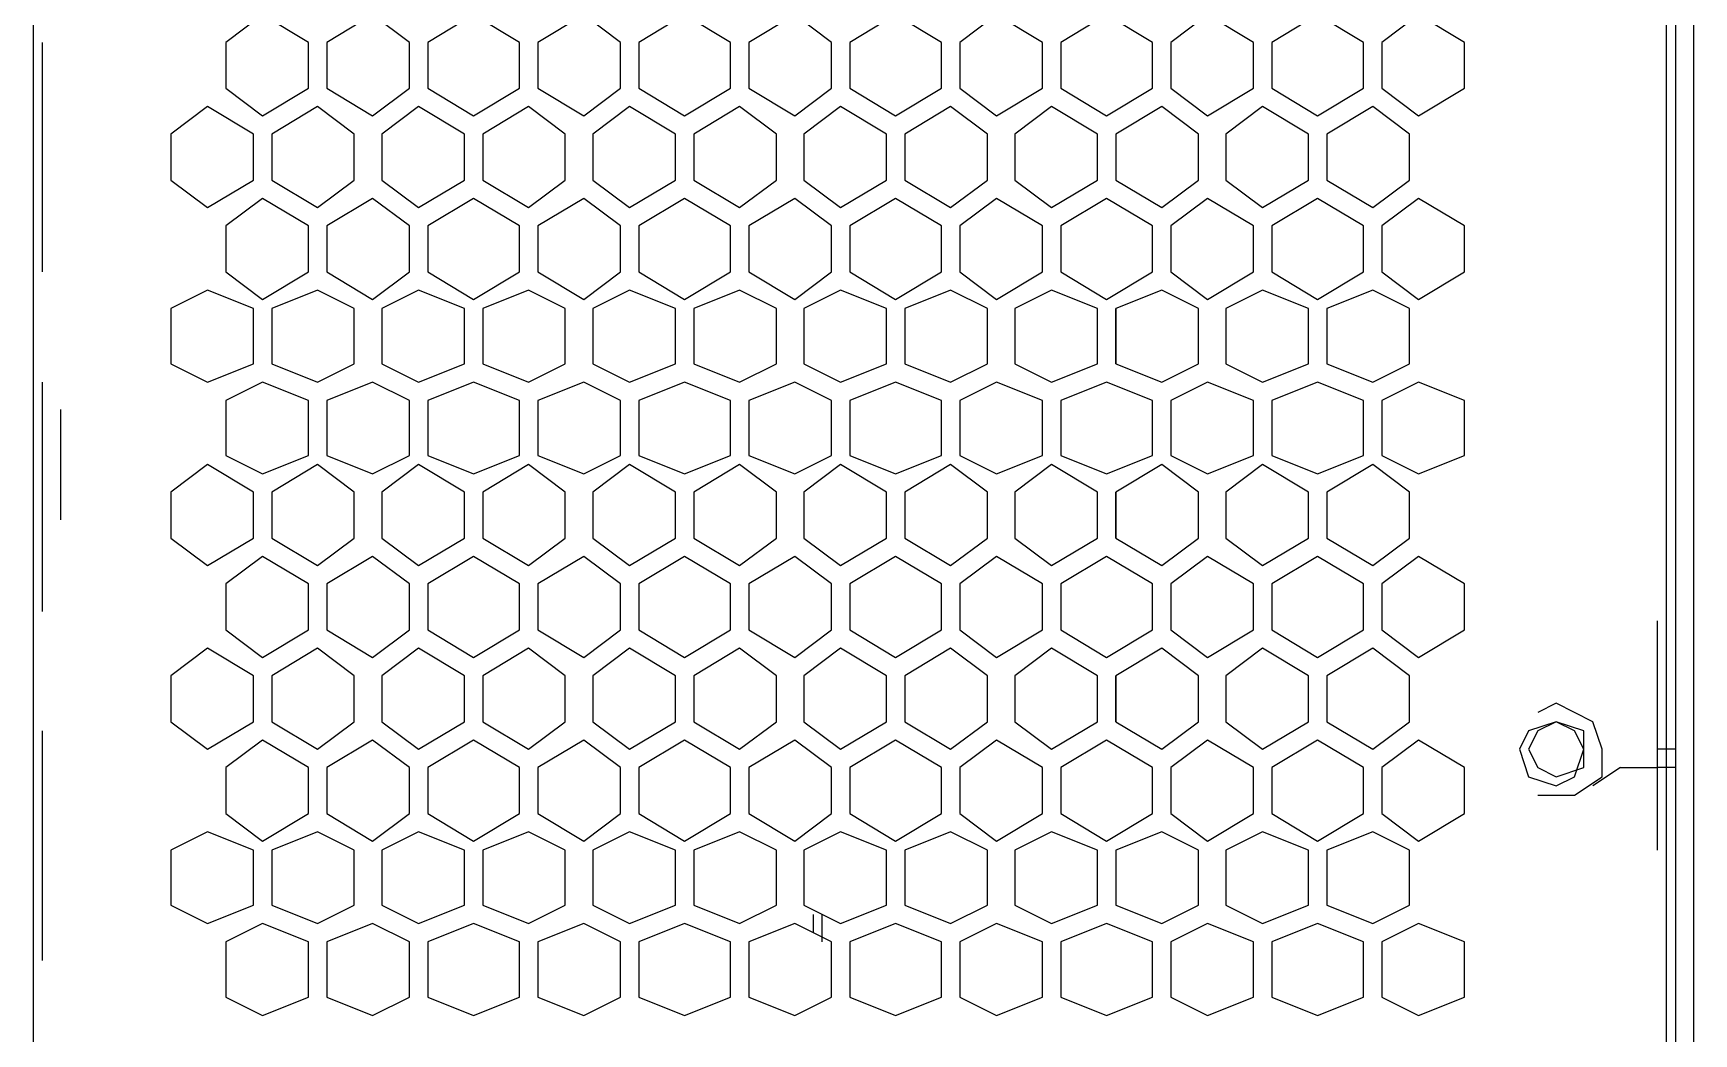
# Model space of a CAD drawing. Header units: millimetres. Extents: x 929 to 1725, y 58 to 532.
# Drawn here: x 1584.04 to 1605.23, y 432.31 to 445.06 of the extents above; entities that cross this region are included whole.
import ezdxf

# ---------------------------------------------------------------- set-up
doc = ezdxf.new("R2010")
doc.units = ezdxf.units.MM
doc.header["$MEASUREMENT"] = 0
doc.layers.add('TT-WIRE-EQPM', color=6, linetype='CONTINUOUS')

msp = doc.modelspace()

# ---------------------------------------------------------------- linework, layer by layer
at = {"layer": 'TT-WIRE-EQPM', "linetype": 'Continuous'}
for points in [[(1584.04056, 487.54926), (1584.04056, 397.89538)], [(1604.87397, 487.31517), (1604.87397, 402.10888)], [(1604.99101, 479.35635), (1604.99101, 431.83745)], [(1605.22509, 400.35326), (1605.22509, 476.4303)], [(1586.9666, 445.29724), (1586.49844, 444.94611)], [(1587.55181, 444.94611), (1586.9666, 445.29724)], [(1588.3711, 445.29724), (1587.78589, 444.94611)], [(1588.83927, 444.94611), (1588.3711, 445.29724)], [(1589.65856, 445.29724), (1589.07335, 444.94611)], [(1590.24377, 444.94611), (1589.65856, 445.29724)], [(1591.06306, 445.29724), (1590.47785, 444.94611)], [(1591.53122, 444.94611), (1591.06306, 445.29724)], [(1592.35052, 445.29724), (1591.76531, 444.94611)], [(1592.93572, 444.94611), (1592.35052, 445.29724)], [(1593.75502, 445.29724), (1593.16981, 444.94611)], [(1594.22318, 444.94611), (1593.75502, 445.29724)], [(1595.04247, 445.29724), (1594.45726, 444.94611)], [(1595.62768, 444.94611), (1595.04247, 445.29724)], [(1596.32993, 445.29724), (1595.86176, 444.94611)], [(1596.91514, 444.94611), (1596.32993, 445.29724)], [(1597.73443, 445.29724), (1597.14922, 444.94611)], [(1598.31964, 444.94611), (1597.73443, 445.29724)], [(1599.02189, 445.29724), (1598.55372, 444.94611)], [(1599.6071, 444.94611), (1599.02189, 445.29724)], [(1600.42639, 445.29724), (1599.84118, 444.94611)], [(1601.0116, 444.94611), (1600.42639, 445.29724)], [(1601.71384, 445.29724), (1601.24568, 444.94611)], [(1602.29905, 444.94611), (1601.71384, 445.29724)], [(1584.1576, 443.54161), (1584.1576, 444.94611)], [(1586.49844, 444.94611), (1586.49844, 444.3609)], [(1587.55181, 444.3609), (1587.55181, 444.94611)], [(1587.78589, 444.94611), (1587.78589, 444.3609)], [(1588.83927, 444.3609), (1588.83927, 444.94611)], [(1589.07335, 444.94611), (1589.07335, 444.3609)], [(1590.24377, 444.3609), (1590.24377, 444.94611)], [(1590.47785, 444.94611), (1590.47785, 444.3609)], [(1591.53122, 444.3609), (1591.53122, 444.94611)], [(1591.76531, 444.94611), (1591.76531, 444.3609)], [(1592.93572, 444.3609), (1592.93572, 444.94611)], [(1593.16981, 444.94611), (1593.16981, 444.3609)], [(1594.22318, 444.3609), (1594.22318, 444.94611)], [(1594.45726, 444.94611), (1594.45726, 444.3609)], [(1595.62768, 444.3609), (1595.62768, 444.94611)], [(1595.86176, 444.94611), (1595.86176, 444.3609)], [(1596.91514, 444.3609), (1596.91514, 444.94611)], [(1597.14922, 444.94611), (1597.14922, 444.3609)], [(1598.31964, 444.3609), (1598.31964, 444.94611)], [(1598.55372, 444.94611), (1598.55372, 444.3609)], [(1599.6071, 444.3609), (1599.6071, 444.94611)], [(1599.84118, 444.94611), (1599.84118, 444.3609)], [(1601.0116, 444.3609), (1601.0116, 444.94611)], [(1601.24568, 444.94611), (1601.24568, 444.3609)], [(1602.29905, 444.3609), (1602.29905, 444.94611)], [(1586.49844, 444.3609), (1586.9666, 444.00978)], [(1586.9666, 444.00978), (1587.55181, 444.3609)], [(1587.78589, 444.3609), (1588.3711, 444.00978)], [(1588.3711, 444.00978), (1588.83927, 444.3609)], [(1589.07335, 444.3609), (1589.65856, 444.00978)], [(1589.65856, 444.00978), (1590.24377, 444.3609)], [(1590.47785, 444.3609), (1591.06306, 444.00978)], [(1591.06306, 444.00978), (1591.53122, 444.3609)], [(1591.76531, 444.3609), (1592.35052, 444.00978)], [(1592.35052, 444.00978), (1592.93572, 444.3609)], [(1593.16981, 444.3609), (1593.75502, 444.00978)], [(1593.75502, 444.00978), (1594.22318, 444.3609)], [(1594.45726, 444.3609), (1595.04247, 444.00978)], [(1595.04247, 444.00978), (1595.62768, 444.3609)], [(1595.86176, 444.3609), (1596.32993, 444.00978)], [(1596.32993, 444.00978), (1596.91514, 444.3609)], [(1597.14922, 444.3609), (1597.73443, 444.00978)], [(1597.73443, 444.00978), (1598.31964, 444.3609)], [(1598.55372, 444.3609), (1599.02189, 444.00978)], [(1599.02189, 444.00978), (1599.6071, 444.3609)], [(1599.84118, 444.3609), (1600.42639, 444.00978)], [(1600.42639, 444.00978), (1601.0116, 444.3609)], [(1601.24568, 444.3609), (1601.71384, 444.00978)], [(1601.71384, 444.00978), (1602.29905, 444.3609)], [(1586.26435, 444.12682), (1585.79619, 443.7757)], [(1586.84956, 443.7757), (1586.26435, 444.12682)], [(1587.66885, 444.12682), (1587.08364, 443.7757)], [(1588.13702, 443.7757), (1587.66885, 444.12682)], [(1588.95631, 444.12682), (1588.48814, 443.7757)], [(1589.54152, 443.7757), (1588.95631, 444.12682)], [(1590.36081, 444.12682), (1589.7756, 443.7757)], [(1590.82897, 443.7757), (1590.36081, 444.12682)], [(1591.64827, 444.12682), (1591.1801, 443.7757)], [(1592.23347, 443.7757), (1591.64827, 444.12682)], [(1593.05277, 444.12682), (1592.46756, 443.7757)], [(1593.52093, 443.7757), (1593.05277, 444.12682)], [(1594.34022, 444.12682), (1593.87206, 443.7757)], [(1594.92543, 443.7757), (1594.34022, 444.12682)], [(1595.74472, 444.12682), (1595.15951, 443.7757)], [(1596.21289, 443.7757), (1595.74472, 444.12682)], [(1597.03218, 444.12682), (1596.56401, 443.7757)], [(1597.61739, 443.7757), (1597.03218, 444.12682)], [(1598.43668, 444.12682), (1597.85147, 443.7757)], [(1598.90485, 443.7757), (1598.43668, 444.12682)], [(1599.72414, 444.12682), (1599.25597, 443.7757)], [(1600.30935, 443.7757), (1599.72414, 444.12682)], [(1601.12864, 444.12682), (1600.54343, 443.7757)], [(1601.5968, 443.7757), (1601.12864, 444.12682)], [(1585.79619, 443.7757), (1585.79619, 443.19049)], [(1586.84956, 443.19049), (1586.84956, 443.7757)], [(1587.08364, 443.7757), (1587.08364, 443.19049)], [(1588.13702, 443.19049), (1588.13702, 443.7757)], [(1588.48814, 443.7757), (1588.48814, 443.19049)], [(1589.54152, 443.19049), (1589.54152, 443.7757)], [(1589.7756, 443.7757), (1589.7756, 443.19049)], [(1590.82897, 443.19049), (1590.82897, 443.7757)], [(1591.1801, 443.7757), (1591.1801, 443.19049)], [(1592.23347, 443.19049), (1592.23347, 443.7757)], [(1592.46756, 443.7757), (1592.46756, 443.19049)], [(1593.52093, 443.19049), (1593.52093, 443.7757)], [(1593.87206, 443.7757), (1593.87206, 443.19049)], [(1594.92543, 443.19049), (1594.92543, 443.7757)], [(1595.15951, 443.7757), (1595.15951, 443.19049)], [(1596.21289, 443.19049), (1596.21289, 443.7757)], [(1596.56401, 443.7757), (1596.56401, 443.19049)], [(1597.61739, 443.19049), (1597.61739, 443.7757)], [(1597.85147, 443.7757), (1597.85147, 443.19049)], [(1598.90485, 443.19049), (1598.90485, 443.7757)], [(1599.25597, 443.7757), (1599.25597, 443.19049)], [(1600.30935, 443.19049), (1600.30935, 443.7757)], [(1600.54343, 443.7757), (1600.54343, 443.19049)], [(1601.5968, 443.19049), (1601.5968, 443.7757)], [(1584.1576, 442.02007), (1584.1576, 443.54161)], [(1585.79619, 443.19049), (1586.26435, 442.83936)], [(1586.26435, 442.83936), (1586.84956, 443.19049)], [(1587.08364, 443.19049), (1587.66885, 442.83936)], [(1587.66885, 442.83936), (1588.13702, 443.19049)], [(1588.48814, 443.19049), (1588.95631, 442.83936)], [(1588.95631, 442.83936), (1589.54152, 443.19049)], [(1589.7756, 443.19049), (1590.36081, 442.83936)], [(1590.36081, 442.83936), (1590.82897, 443.19049)], [(1591.1801, 443.19049), (1591.64827, 442.83936)], [(1591.64827, 442.83936), (1592.23347, 443.19049)], [(1592.46756, 443.19049), (1593.05277, 442.83936)], [(1593.05277, 442.83936), (1593.52093, 443.19049)], [(1593.87206, 443.19049), (1594.34022, 442.83936)], [(1594.34022, 442.83936), (1594.92543, 443.19049)], [(1595.15951, 443.19049), (1595.74472, 442.83936)], [(1595.74472, 442.83936), (1596.21289, 443.19049)], [(1596.56401, 443.19049), (1597.03218, 442.83936)], [(1597.03218, 442.83936), (1597.61739, 443.19049)], [(1597.85147, 443.19049), (1598.43668, 442.83936)], [(1598.43668, 442.83936), (1598.90485, 443.19049)], [(1599.25597, 443.19049), (1599.72414, 442.83936)], [(1599.72414, 442.83936), (1600.30935, 443.19049)], [(1600.54343, 443.19049), (1601.12864, 442.83936)], [(1601.12864, 442.83936), (1601.5968, 443.19049)], [(1586.9666, 442.9564), (1586.49844, 442.60528)], [(1587.55181, 442.60528), (1586.9666, 442.9564)], [(1588.3711, 442.9564), (1587.78589, 442.60528)], [(1588.83927, 442.60528), (1588.3711, 442.9564)], [(1589.65856, 442.9564), (1589.07335, 442.60528)], [(1590.24377, 442.60528), (1589.65856, 442.9564)], [(1591.06306, 442.9564), (1590.47785, 442.60528)], [(1591.53122, 442.60528), (1591.06306, 442.9564)], [(1592.35052, 442.9564), (1591.76531, 442.60528)], [(1592.93572, 442.60528), (1592.35052, 442.9564)], [(1593.75502, 442.9564), (1593.16981, 442.60528)], [(1594.22318, 442.60528), (1593.75502, 442.9564)], [(1595.04247, 442.9564), (1594.45726, 442.60528)], [(1595.62768, 442.60528), (1595.04247, 442.9564)], [(1596.32993, 442.9564), (1595.86176, 442.60528)], [(1596.91514, 442.60528), (1596.32993, 442.9564)], [(1597.73443, 442.9564), (1597.14922, 442.60528)], [(1598.31964, 442.60528), (1597.73443, 442.9564)], [(1599.02189, 442.9564), (1598.55372, 442.60528)], [(1599.6071, 442.60528), (1599.02189, 442.9564)], [(1600.42639, 442.9564), (1599.84118, 442.60528)], [(1601.0116, 442.60528), (1600.42639, 442.9564)], [(1601.71384, 442.9564), (1601.24568, 442.60528)], [(1602.29905, 442.60528), (1601.71384, 442.9564)], [(1586.49844, 442.60528), (1586.49844, 442.02007)], [(1587.55181, 442.02007), (1587.55181, 442.60528)], [(1587.78589, 442.60528), (1587.78589, 442.02007)], [(1588.83927, 442.02007), (1588.83927, 442.60528)], [(1589.07335, 442.60528), (1589.07335, 442.02007)], [(1590.24377, 442.02007), (1590.24377, 442.60528)], [(1590.47785, 442.60528), (1590.47785, 442.02007)], [(1591.53122, 442.02007), (1591.53122, 442.60528)], [(1591.76531, 442.60528), (1591.76531, 442.02007)], [(1592.93572, 442.02007), (1592.93572, 442.60528)], [(1593.16981, 442.60528), (1593.16981, 442.02007)], [(1594.22318, 442.02007), (1594.22318, 442.60528)], [(1594.45726, 442.60528), (1594.45726, 442.02007)], [(1595.62768, 442.02007), (1595.62768, 442.60528)], [(1595.86176, 442.60528), (1595.86176, 442.02007)], [(1596.91514, 442.02007), (1596.91514, 442.60528)], [(1597.14922, 442.60528), (1597.14922, 442.02007)], [(1598.31964, 442.02007), (1598.31964, 442.60528)], [(1598.55372, 442.60528), (1598.55372, 442.02007)], [(1599.6071, 442.02007), (1599.6071, 442.60528)], [(1599.84118, 442.60528), (1599.84118, 442.02007)], [(1601.0116, 442.02007), (1601.0116, 442.60528)], [(1601.24568, 442.60528), (1601.24568, 442.02007)], [(1602.29905, 442.02007), (1602.29905, 442.60528)], [(1586.49844, 442.02007), (1586.9666, 441.66895)], [(1586.9666, 441.66895), (1587.55181, 442.02007)], [(1587.78589, 442.02007), (1588.3711, 441.66895)], [(1588.3711, 441.66895), (1588.83927, 442.02007)], [(1589.07335, 442.02007), (1589.65856, 441.66895)], [(1589.65856, 441.66895), (1590.24377, 442.02007)], [(1590.47785, 442.02007), (1591.06306, 441.66895)], [(1591.06306, 441.66895), (1591.53122, 442.02007)], [(1591.76531, 442.02007), (1592.35052, 441.66895)], [(1592.35052, 441.66895), (1592.93572, 442.02007)], [(1593.16981, 442.02007), (1593.75502, 441.66895)], [(1593.75502, 441.66895), (1594.22318, 442.02007)], [(1594.45726, 442.02007), (1595.04247, 441.66895)], [(1595.04247, 441.66895), (1595.62768, 442.02007)], [(1595.86176, 442.02007), (1596.32993, 441.66895)], [(1596.32993, 441.66895), (1596.91514, 442.02007)], [(1597.14922, 442.02007), (1597.73443, 441.66895)], [(1597.73443, 441.66895), (1598.31964, 442.02007)], [(1598.55372, 442.02007), (1599.02189, 441.66895)], [(1599.02189, 441.66895), (1599.6071, 442.02007)], [(1599.84118, 442.02007), (1600.42639, 441.66895)], [(1600.42639, 441.66895), (1601.0116, 442.02007)], [(1601.24568, 442.02007), (1601.71384, 441.66895)], [(1601.71384, 441.66895), (1602.29905, 442.02007)], [(1586.26435, 441.78599), (1585.79619, 441.5519)], [(1586.84956, 441.5519), (1586.26435, 441.78599)], [(1587.66885, 441.78599), (1587.08364, 441.5519)], [(1588.13702, 441.5519), (1587.66885, 441.78599)], [(1588.95631, 441.78599), (1588.48814, 441.5519)], [(1589.54152, 441.5519), (1588.95631, 441.78599)], [(1590.36081, 441.78599), (1589.7756, 441.5519)], [(1590.82897, 441.5519), (1590.36081, 441.78599)], [(1591.64827, 441.78599), (1591.1801, 441.5519)], [(1592.23347, 441.5519), (1591.64827, 441.78599)], [(1593.05277, 441.78599), (1592.46756, 441.5519)], [(1593.52093, 441.5519), (1593.05277, 441.78599)], [(1594.34022, 441.78599), (1593.87206, 441.5519)], [(1594.92543, 441.5519), (1594.34022, 441.78599)], [(1595.74472, 441.78599), (1595.15951, 441.5519)], [(1596.21289, 441.5519), (1595.74472, 441.78599)], [(1597.03218, 441.78599), (1596.56401, 441.5519)], [(1597.61739, 441.5519), (1597.03218, 441.78599)], [(1598.43668, 441.78599), (1597.85147, 441.5519)], [(1598.90485, 441.5519), (1598.43668, 441.78599)], [(1599.72414, 441.78599), (1599.25597, 441.5519)], [(1600.30935, 441.5519), (1599.72414, 441.78599)], [(1601.12864, 441.78599), (1600.54343, 441.5519)], [(1601.5968, 441.5519), (1601.12864, 441.78599)], [(1585.79619, 441.5519), (1585.79619, 440.84966)], [(1586.84956, 440.84966), (1586.84956, 441.5519)], [(1587.08364, 441.5519), (1587.08364, 440.84966)], [(1588.13702, 440.84966), (1588.13702, 441.5519)], [(1588.48814, 441.5519), (1588.48814, 440.84966)], [(1589.54152, 440.84966), (1589.54152, 441.5519)], [(1589.7756, 441.5519), (1589.7756, 440.84966)], [(1590.82897, 440.84966), (1590.82897, 441.5519)], [(1591.1801, 441.5519), (1591.1801, 440.84966)], [(1592.23347, 440.84966), (1592.23347, 441.5519)], [(1592.46756, 441.5519), (1592.46756, 440.84966)], [(1593.52093, 440.84966), (1593.52093, 441.5519)], [(1593.87206, 441.5519), (1593.87206, 440.84966)], [(1594.92543, 440.84966), (1594.92543, 441.5519)], [(1595.15951, 441.5519), (1595.15951, 440.84966)], [(1596.21289, 440.84966), (1596.21289, 441.5519)], [(1596.56401, 441.5519), (1596.56401, 440.84966)], [(1597.61739, 440.84966), (1597.61739, 441.5519)], [(1597.85147, 440.84966), (1597.85147, 441.5519)], [(1597.85147, 441.5519), (1597.85147, 440.84966)], [(1598.90485, 440.84966), (1598.90485, 441.5519)], [(1599.25597, 441.5519), (1599.25597, 440.84966)], [(1600.30935, 440.84966), (1600.30935, 441.5519)], [(1600.54343, 441.5519), (1600.54343, 440.84966)], [(1601.5968, 440.84966), (1601.5968, 441.5519)], [(1585.79619, 440.84966), (1586.26435, 440.61557)], [(1586.26435, 440.61557), (1586.84956, 440.84966)], [(1587.08364, 440.84966), (1587.66885, 440.61557)], [(1587.66885, 440.61557), (1588.13702, 440.84966)], [(1588.48814, 440.84966), (1588.95631, 440.61557)], [(1588.95631, 440.61557), (1589.54152, 440.84966)], [(1589.7756, 440.84966), (1590.36081, 440.61557)], [(1590.36081, 440.61557), (1590.82897, 440.84966)], [(1591.1801, 440.84966), (1591.64827, 440.61557)], [(1591.64827, 440.61557), (1592.23347, 440.84966)], [(1592.46756, 440.84966), (1593.05277, 440.61557)], [(1593.05277, 440.61557), (1593.52093, 440.84966)], [(1593.87206, 440.84966), (1594.34022, 440.61557)], [(1594.34022, 440.61557), (1594.92543, 440.84966)], [(1595.15951, 440.84966), (1595.74472, 440.61557)], [(1595.74472, 440.61557), (1596.21289, 440.84966)], [(1596.56401, 440.84966), (1597.03218, 440.61557)], [(1597.03218, 440.61557), (1597.61739, 440.84966)], [(1597.85147, 440.84966), (1598.43668, 440.61557)], [(1598.43668, 440.61557), (1598.90485, 440.84966)], [(1599.25597, 440.84966), (1599.72414, 440.61557)], [(1599.72414, 440.61557), (1600.30935, 440.84966)], [(1600.54343, 440.84966), (1601.12864, 440.61557)], [(1601.12864, 440.61557), (1601.5968, 440.84966)], [(1584.1576, 439.09403), (1584.1576, 440.61557)], [(1586.9666, 440.61557), (1586.49844, 440.38149)], [(1587.55181, 440.38149), (1586.9666, 440.61557)], [(1588.3711, 440.61557), (1587.78589, 440.38149)], [(1588.83927, 440.38149), (1588.3711, 440.61557)], [(1589.65856, 440.61557), (1589.07335, 440.38149)], [(1590.24377, 440.38149), (1589.65856, 440.61557)], [(1591.06306, 440.61557), (1590.47785, 440.38149)], [(1591.53122, 440.38149), (1591.06306, 440.61557)], [(1592.35052, 440.61557), (1591.76531, 440.38149)], [(1592.93572, 440.38149), (1592.35052, 440.61557)], [(1593.75502, 440.61557), (1593.16981, 440.38149)], [(1594.22318, 440.38149), (1593.75502, 440.61557)], [(1595.04247, 440.61557), (1594.45726, 440.38149)], [(1595.62768, 440.38149), (1595.04247, 440.61557)], [(1596.32993, 440.61557), (1595.86176, 440.38149)], [(1596.91514, 440.38149), (1596.32993, 440.61557)], [(1597.73443, 440.61557), (1597.14922, 440.38149)], [(1598.31964, 440.38149), (1597.73443, 440.61557)], [(1599.02189, 440.61557), (1598.55372, 440.38149)], [(1599.6071, 440.38149), (1599.02189, 440.61557)], [(1600.42639, 440.61557), (1599.84118, 440.38149)], [(1601.0116, 440.38149), (1600.42639, 440.61557)], [(1601.71384, 440.61557), (1601.24568, 440.38149)], [(1602.29905, 440.38149), (1601.71384, 440.61557)], [(1584.39169, 438.85995), (1584.39169, 440.26445)], [(1586.49844, 440.38149), (1586.49844, 439.67924)], [(1587.55181, 439.67924), (1587.55181, 440.38149)], [(1587.78589, 440.38149), (1587.78589, 439.67924)], [(1588.83927, 439.67924), (1588.83927, 440.38149)], [(1589.07335, 440.38149), (1589.07335, 439.67924)], [(1590.24377, 439.67924), (1590.24377, 440.38149)], [(1590.47785, 440.38149), (1590.47785, 439.67924)], [(1591.53122, 439.67924), (1591.53122, 440.38149)], [(1591.76531, 440.38149), (1591.76531, 439.67924)], [(1592.93572, 439.67924), (1592.93572, 440.38149)], [(1593.16981, 440.38149), (1593.16981, 439.67924)], [(1594.22318, 439.67924), (1594.22318, 440.38149)], [(1594.45726, 440.38149), (1594.45726, 439.67924)], [(1595.62768, 439.67924), (1595.62768, 440.38149)], [(1595.86176, 440.38149), (1595.86176, 439.67924)], [(1596.91514, 439.67924), (1596.91514, 440.38149)], [(1597.14922, 440.38149), (1597.14922, 439.67924)], [(1598.31964, 439.67924), (1598.31964, 440.38149)], [(1598.55372, 440.38149), (1598.55372, 439.67924)], [(1599.6071, 439.67924), (1599.6071, 440.38149)], [(1599.84118, 440.38149), (1599.84118, 439.67924)], [(1601.0116, 439.67924), (1601.0116, 440.38149)], [(1601.24568, 440.38149), (1601.24568, 439.67924)], [(1602.29905, 439.67924), (1602.29905, 440.38149)], [(1586.49844, 439.67924), (1586.9666, 439.44516)], [(1586.9666, 439.44516), (1587.55181, 439.67924)], [(1587.78589, 439.67924), (1588.3711, 439.44516)], [(1588.3711, 439.44516), (1588.83927, 439.67924)], [(1589.07335, 439.67924), (1589.65856, 439.44516)], [(1589.65856, 439.44516), (1590.24377, 439.67924)], [(1590.47785, 439.67924), (1591.06306, 439.44516)], [(1591.06306, 439.44516), (1591.53122, 439.67924)], [(1591.76531, 439.67924), (1592.35052, 439.44516)], [(1592.35052, 439.44516), (1592.93572, 439.67924)], [(1593.16981, 439.67924), (1593.75502, 439.44516)], [(1593.75502, 439.44516), (1594.22318, 439.67924)], [(1594.45726, 439.67924), (1595.04247, 439.44516)], [(1595.04247, 439.44516), (1595.62768, 439.67924)], [(1595.86176, 439.67924), (1596.32993, 439.44516)], [(1596.32993, 439.44516), (1596.91514, 439.67924)], [(1597.14922, 439.67924), (1597.73443, 439.44516)], [(1597.73443, 439.44516), (1598.31964, 439.67924)], [(1598.55372, 439.67924), (1599.02189, 439.44516)], [(1599.02189, 439.44516), (1599.6071, 439.67924)], [(1599.84118, 439.67924), (1600.42639, 439.44516)], [(1600.42639, 439.44516), (1601.0116, 439.67924)], [(1601.24568, 439.67924), (1601.71384, 439.44516)], [(1601.71384, 439.44516), (1602.29905, 439.67924)], [(1586.26435, 439.5622), (1585.79619, 439.21107)], [(1586.84956, 439.21107), (1586.26435, 439.5622)], [(1587.66885, 439.5622), (1587.08364, 439.21107)], [(1588.13702, 439.21107), (1587.66885, 439.5622)], [(1588.95631, 439.5622), (1588.48814, 439.21107)], [(1589.54152, 439.21107), (1588.95631, 439.5622)], [(1590.36081, 439.5622), (1589.7756, 439.21107)], [(1590.82897, 439.21107), (1590.36081, 439.5622)], [(1591.64827, 439.5622), (1591.1801, 439.21107)], [(1592.23347, 439.21107), (1591.64827, 439.5622)], [(1593.05277, 439.5622), (1592.46756, 439.21107)], [(1593.52093, 439.21107), (1593.05277, 439.5622)], [(1594.34022, 439.5622), (1593.87206, 439.21107)], [(1594.92543, 439.21107), (1594.34022, 439.5622)], [(1595.74472, 439.5622), (1595.15951, 439.21107)], [(1596.21289, 439.21107), (1595.74472, 439.5622)], [(1597.03218, 439.5622), (1596.56401, 439.21107)], [(1597.61739, 439.21107), (1597.03218, 439.5622)], [(1598.43668, 439.5622), (1597.85147, 439.21107)], [(1598.90485, 439.21107), (1598.43668, 439.5622)], [(1599.72414, 439.5622), (1599.25597, 439.21107)], [(1600.30935, 439.21107), (1599.72414, 439.5622)], [(1601.12864, 439.5622), (1600.54343, 439.21107)], [(1601.5968, 439.21107), (1601.12864, 439.5622)], [(1585.79619, 439.21107), (1585.79619, 438.62586)], [(1586.84956, 438.62586), (1586.84956, 439.21107)], [(1587.08364, 439.21107), (1587.08364, 438.62586)], [(1588.13702, 438.62586), (1588.13702, 439.21107)], [(1588.48814, 439.21107), (1588.48814, 438.62586)], [(1589.54152, 438.62586), (1589.54152, 439.21107)], [(1589.7756, 439.21107), (1589.7756, 438.62586)], [(1590.82897, 438.62586), (1590.82897, 439.21107)], [(1591.1801, 439.21107), (1591.1801, 438.62586)], [(1592.23347, 438.62586), (1592.23347, 439.21107)], [(1592.46756, 439.21107), (1592.46756, 438.62586)], [(1593.52093, 438.62586), (1593.52093, 439.21107)], [(1593.87206, 439.21107), (1593.87206, 438.62586)], [(1594.92543, 438.62586), (1594.92543, 439.21107)], [(1595.15951, 439.21107), (1595.15951, 438.62586)], [(1596.21289, 438.62586), (1596.21289, 439.21107)], [(1596.56401, 439.21107), (1596.56401, 438.62586)], [(1597.61739, 438.62586), (1597.61739, 439.21107)], [(1597.85147, 438.62586), (1597.85147, 439.21107)], [(1597.85147, 439.21107), (1597.85147, 438.62586)], [(1598.90485, 438.62586), (1598.90485, 439.21107)], [(1599.25597, 439.21107), (1599.25597, 438.62586)], [(1600.30935, 438.62586), (1600.30935, 439.21107)], [(1600.54343, 439.21107), (1600.54343, 438.62586)], [(1601.5968, 438.62586), (1601.5968, 439.21107)], [(1584.1576, 437.68953), (1584.1576, 439.09403)], [(1585.79619, 438.62586), (1586.26435, 438.27474)], [(1586.26435, 438.27474), (1586.84956, 438.62586)], [(1587.08364, 438.62586), (1587.66885, 438.27474)], [(1587.66885, 438.27474), (1588.13702, 438.62586)], [(1588.48814, 438.62586), (1588.95631, 438.27474)], [(1588.95631, 438.27474), (1589.54152, 438.62586)], [(1589.7756, 438.62586), (1590.36081, 438.27474)], [(1590.36081, 438.27474), (1590.82897, 438.62586)], [(1591.1801, 438.62586), (1591.64827, 438.27474)], [(1591.64827, 438.27474), (1592.23347, 438.62586)], [(1592.46756, 438.62586), (1593.05277, 438.27474)], [(1593.05277, 438.27474), (1593.52093, 438.62586)], [(1593.87206, 438.62586), (1594.34022, 438.27474)], [(1594.34022, 438.27474), (1594.92543, 438.62586)], [(1595.15951, 438.62586), (1595.74472, 438.27474)], [(1595.74472, 438.27474), (1596.21289, 438.62586)], [(1596.56401, 438.62586), (1597.03218, 438.27474)], [(1597.03218, 438.27474), (1597.61739, 438.62586)], [(1597.85147, 438.62586), (1598.43668, 438.27474)], [(1598.43668, 438.27474), (1598.90485, 438.62586)], [(1599.25597, 438.62586), (1599.72414, 438.27474)], [(1599.72414, 438.27474), (1600.30935, 438.62586)], [(1600.54343, 438.62586), (1601.12864, 438.27474)], [(1601.12864, 438.27474), (1601.5968, 438.62586)], [(1586.9666, 438.39178), (1586.49844, 438.04066)], [(1587.55181, 438.04066), (1586.9666, 438.39178)], [(1588.3711, 438.39178), (1587.78589, 438.04066)], [(1588.83927, 438.04066), (1588.3711, 438.39178)], [(1589.65856, 438.39178), (1589.07335, 438.04066)], [(1590.24377, 438.04066), (1589.65856, 438.39178)], [(1591.06306, 438.39178), (1590.47785, 438.04066)], [(1591.53122, 438.04066), (1591.06306, 438.39178)], [(1592.35052, 438.39178), (1591.76531, 438.04066)], [(1592.93572, 438.04066), (1592.35052, 438.39178)], [(1593.75502, 438.39178), (1593.16981, 438.04066)], [(1594.22318, 438.04066), (1593.75502, 438.39178)], [(1595.04247, 438.39178), (1594.45726, 438.04066)], [(1595.62768, 438.04066), (1595.04247, 438.39178)], [(1596.32993, 438.39178), (1595.86176, 438.04066)], [(1596.91514, 438.04066), (1596.32993, 438.39178)], [(1597.73443, 438.39178), (1597.14922, 438.04066)], [(1598.31964, 438.04066), (1597.73443, 438.39178)], [(1599.02189, 438.39178), (1598.55372, 438.04066)], [(1599.6071, 438.04066), (1599.02189, 438.39178)], [(1600.42639, 438.39178), (1599.84118, 438.04066)], [(1601.0116, 438.04066), (1600.42639, 438.39178)], [(1601.71384, 438.39178), (1601.24568, 438.04066)], [(1602.29905, 438.04066), (1601.71384, 438.39178)], [(1586.49844, 438.04066), (1586.49844, 437.45545)], [(1587.55181, 437.45545), (1587.55181, 438.04066)], [(1587.78589, 438.04066), (1587.78589, 437.45545)], [(1588.83927, 437.45545), (1588.83927, 438.04066)], [(1589.07335, 438.04066), (1589.07335, 437.45545)], [(1590.24377, 437.45545), (1590.24377, 438.04066)], [(1590.47785, 438.04066), (1590.47785, 437.45545)], [(1591.53122, 437.45545), (1591.53122, 438.04066)], [(1591.76531, 438.04066), (1591.76531, 437.45545)], [(1592.93572, 437.45545), (1592.93572, 438.04066)], [(1593.16981, 438.04066), (1593.16981, 437.45545)], [(1594.22318, 437.45545), (1594.22318, 438.04066)], [(1594.45726, 438.04066), (1594.45726, 437.45545)], [(1595.62768, 437.45545), (1595.62768, 438.04066)], [(1595.86176, 438.04066), (1595.86176, 437.45545)], [(1596.91514, 437.45545), (1596.91514, 438.04066)], [(1597.14922, 438.04066), (1597.14922, 437.45545)], [(1598.31964, 437.45545), (1598.31964, 438.04066)], [(1598.55372, 438.04066), (1598.55372, 437.45545)], [(1599.6071, 437.45545), (1599.6071, 438.04066)], [(1599.84118, 438.04066), (1599.84118, 437.45545)], [(1601.0116, 437.45545), (1601.0116, 438.04066)], [(1601.24568, 438.04066), (1601.24568, 437.45545)], [(1602.29905, 437.45545), (1602.29905, 438.04066)], [(1604.75693, 437.57249), (1604.75693, 436.16799)], [(1586.49844, 437.45545), (1586.9666, 437.10432)], [(1586.9666, 437.10432), (1587.55181, 437.45545)], [(1587.78589, 437.45545), (1588.3711, 437.10432)], [(1588.3711, 437.10432), (1588.83927, 437.45545)], [(1589.07335, 437.45545), (1589.65856, 437.10432)], [(1589.65856, 437.10432), (1590.24377, 437.45545)], [(1590.47785, 437.45545), (1591.06306, 437.10432)], [(1591.06306, 437.10432), (1591.53122, 437.45545)], [(1591.76531, 437.45545), (1592.35052, 437.10432)], [(1592.35052, 437.10432), (1592.93572, 437.45545)], [(1593.16981, 437.45545), (1593.75502, 437.10432)], [(1593.75502, 437.10432), (1594.22318, 437.45545)], [(1594.45726, 437.45545), (1595.04247, 437.10432)], [(1595.04247, 437.10432), (1595.62768, 437.45545)], [(1595.86176, 437.45545), (1596.32993, 437.10432)], [(1596.32993, 437.10432), (1596.91514, 437.45545)], [(1597.14922, 437.45545), (1597.73443, 437.10432)], [(1597.73443, 437.10432), (1598.31964, 437.45545)], [(1598.55372, 437.45545), (1599.02189, 437.10432)], [(1599.02189, 437.10432), (1599.6071, 437.45545)], [(1599.84118, 437.45545), (1600.42639, 437.10432)], [(1600.42639, 437.10432), (1601.0116, 437.45545)], [(1601.24568, 437.45545), (1601.71384, 437.10432)], [(1601.71384, 437.10432), (1602.29905, 437.45545)], [(1586.26435, 437.22137), (1585.79619, 436.87024)], [(1586.84956, 436.87024), (1586.26435, 437.22137)], [(1587.66885, 437.22137), (1587.08364, 436.87024)], [(1588.13702, 436.87024), (1587.66885, 437.22137)], [(1588.95631, 437.22137), (1588.48814, 436.87024)], [(1589.54152, 436.87024), (1588.95631, 437.22137)], [(1590.36081, 437.22137), (1589.7756, 436.87024)], [(1590.82897, 436.87024), (1590.36081, 437.22137)], [(1591.64827, 437.22137), (1591.1801, 436.87024)], [(1592.23347, 436.87024), (1591.64827, 437.22137)], [(1593.05277, 437.22137), (1592.46756, 436.87024)], [(1593.52093, 436.87024), (1593.05277, 437.22137)], [(1594.34022, 437.22137), (1593.87206, 436.87024)], [(1594.92543, 436.87024), (1594.34022, 437.22137)], [(1595.74472, 437.22137), (1595.15951, 436.87024)], [(1596.21289, 436.87024), (1595.74472, 437.22137)], [(1597.03218, 437.22137), (1596.56401, 436.87024)], [(1597.61739, 436.87024), (1597.03218, 437.22137)], [(1598.43668, 437.22137), (1597.85147, 436.87024)], [(1598.90485, 436.87024), (1598.43668, 437.22137)], [(1599.72414, 437.22137), (1599.25597, 436.87024)], [(1600.30935, 436.87024), (1599.72414, 437.22137)], [(1601.12864, 437.22137), (1600.54343, 436.87024)], [(1601.5968, 436.87024), (1601.12864, 437.22137)], [(1585.79619, 436.87024), (1585.79619, 436.28503)], [(1586.84956, 436.28503), (1586.84956, 436.87024)], [(1587.08364, 436.87024), (1587.08364, 436.28503)], [(1588.13702, 436.28503), (1588.13702, 436.87024)], [(1588.48814, 436.87024), (1588.48814, 436.28503)], [(1589.54152, 436.28503), (1589.54152, 436.87024)], [(1589.7756, 436.87024), (1589.7756, 436.28503)], [(1590.82897, 436.28503), (1590.82897, 436.87024)], [(1591.1801, 436.87024), (1591.1801, 436.28503)], [(1592.23347, 436.28503), (1592.23347, 436.87024)], [(1592.46756, 436.87024), (1592.46756, 436.28503)], [(1593.52093, 436.28503), (1593.52093, 436.87024)], [(1593.87206, 436.87024), (1593.87206, 436.28503)], [(1594.92543, 436.28503), (1594.92543, 436.87024)], [(1595.15951, 436.87024), (1595.15951, 436.28503)], [(1596.21289, 436.28503), (1596.21289, 436.87024)], [(1596.56401, 436.87024), (1596.56401, 436.28503)], [(1597.61739, 436.28503), (1597.61739, 436.87024)], [(1597.85147, 436.28503), (1597.85147, 436.87024)], [(1597.85147, 436.87024), (1597.85147, 436.28503)], [(1598.90485, 436.28503), (1598.90485, 436.87024)], [(1599.25597, 436.87024), (1599.25597, 436.28503)], [(1600.30935, 436.28503), (1600.30935, 436.87024)], [(1600.54343, 436.87024), (1600.54343, 436.28503)], [(1601.5968, 436.28503), (1601.5968, 436.87024)], [(1604.05468, 435.93391), (1603.93764, 436.28503), (1603.46947, 436.51912), (1603.23539, 436.40207)], [(1585.79619, 436.28503), (1586.26435, 435.93391)], [(1586.26435, 435.93391), (1586.84956, 436.28503)], [(1587.08364, 436.28503), (1587.66885, 435.93391)], [(1587.66885, 435.93391), (1588.13702, 436.28503)], [(1588.48814, 436.28503), (1588.95631, 435.93391)], [(1588.95631, 435.93391), (1589.54152, 436.28503)], [(1589.7756, 436.28503), (1590.36081, 435.93391)], [(1590.36081, 435.93391), (1590.82897, 436.28503)], [(1591.1801, 436.28503), (1591.64827, 435.93391)], [(1591.64827, 435.93391), (1592.23347, 436.28503)], [(1592.46756, 436.28503), (1593.05277, 435.93391)], [(1593.05277, 435.93391), (1593.52093, 436.28503)], [(1593.87206, 436.28503), (1594.34022, 435.93391)], [(1594.34022, 435.93391), (1594.92543, 436.28503)], [(1595.15951, 436.28503), (1595.74472, 435.93391)], [(1595.74472, 435.93391), (1596.21289, 436.28503)], [(1596.56401, 436.28503), (1597.03218, 435.93391)], [(1597.03218, 435.93391), (1597.61739, 436.28503)], [(1597.85147, 436.28503), (1598.43668, 435.93391)], [(1598.43668, 435.93391), (1598.90485, 436.28503)], [(1599.25597, 436.28503), (1599.72414, 435.93391)], [(1599.72414, 435.93391), (1600.30935, 436.28503)], [(1600.54343, 436.28503), (1601.12864, 435.93391)], [(1601.12864, 435.93391), (1601.5968, 436.28503)], [(1603.46947, 436.28503), (1603.11834, 436.16799), (1603.0013, 435.93391), (1603.11834, 435.58278), (1603.46947, 435.46574)], [(1603.82059, 436.16799), (1603.46947, 436.28503), (1603.23539, 436.16799), (1603.11834, 435.93391), (1603.23539, 435.69982), (1603.46947, 435.58278)], [(1603.46947, 435.46574), (1603.70355, 435.58278), (1603.82059, 435.93391), (1603.70355, 436.16799), (1603.46947, 436.28503)], [(1584.1576, 434.76349), (1584.1576, 436.16799)], [(1586.9666, 436.05095), (1586.49844, 435.69982)], [(1587.55181, 435.69982), (1586.9666, 436.05095)], [(1588.3711, 436.05095), (1587.78589, 435.69982)], [(1588.83927, 435.69982), (1588.3711, 436.05095)], [(1589.65856, 436.05095), (1589.07335, 435.69982)], [(1590.24377, 435.69982), (1589.65856, 436.05095)], [(1591.06306, 436.05095), (1590.47785, 435.69982)], [(1591.53122, 435.69982), (1591.06306, 436.05095)], [(1592.35052, 436.05095), (1591.76531, 435.69982)], [(1592.93572, 435.69982), (1592.35052, 436.05095)], [(1593.75502, 436.05095), (1593.16981, 435.69982)], [(1594.22318, 435.69982), (1593.75502, 436.05095)], [(1595.04247, 436.05095), (1594.45726, 435.69982)], [(1595.62768, 435.69982), (1595.04247, 436.05095)], [(1596.32993, 436.05095), (1595.86176, 435.69982)], [(1596.91514, 435.69982), (1596.32993, 436.05095)], [(1597.73443, 436.05095), (1597.14922, 435.69982)], [(1598.31964, 435.69982), (1597.73443, 436.05095)], [(1599.02189, 436.05095), (1598.55372, 435.69982)], [(1599.6071, 435.69982), (1599.02189, 436.05095)], [(1600.42639, 436.05095), (1599.84118, 435.69982)], [(1601.0116, 435.69982), (1600.42639, 436.05095)], [(1601.71384, 436.05095), (1601.24568, 435.69982)], [(1602.29905, 435.69982), (1601.71384, 436.05095)], [(1603.82059, 435.69982), (1603.82059, 435.93391), (1603.82059, 436.16799)], [(1604.75693, 436.16799), (1604.75693, 434.64645)], [(1603.23539, 435.3487), (1603.70355, 435.3487), (1604.05468, 435.58278), (1604.05468, 435.93391)], [(1604.99101, 435.93391), (1604.75693, 435.93391)], [(1586.49844, 435.69982), (1586.49844, 435.11462)], [(1587.55181, 435.11462), (1587.55181, 435.69982)], [(1587.78589, 435.69982), (1587.78589, 435.11462)], [(1588.83927, 435.11462), (1588.83927, 435.69982)], [(1589.07335, 435.69982), (1589.07335, 435.11462)], [(1590.24377, 435.11462), (1590.24377, 435.69982)], [(1590.47785, 435.69982), (1590.47785, 435.11462)], [(1591.53122, 435.11462), (1591.53122, 435.69982)], [(1591.76531, 435.69982), (1591.76531, 435.11462)], [(1592.93572, 435.11462), (1592.93572, 435.69982)], [(1593.16981, 435.69982), (1593.16981, 435.11462)], [(1594.22318, 435.11462), (1594.22318, 435.69982)], [(1594.45726, 435.69982), (1594.45726, 435.11462)], [(1595.62768, 435.11462), (1595.62768, 435.69982)], [(1595.86176, 435.69982), (1595.86176, 435.11462)], [(1596.91514, 435.11462), (1596.91514, 435.69982)], [(1597.14922, 435.69982), (1597.14922, 435.11462)], [(1598.31964, 435.11462), (1598.31964, 435.69982)], [(1598.55372, 435.69982), (1598.55372, 435.11462)], [(1599.6071, 435.11462), (1599.6071, 435.69982)], [(1599.84118, 435.69982), (1599.84118, 435.11462)], [(1601.0116, 435.11462), (1601.0116, 435.69982)], [(1601.24568, 435.69982), (1601.24568, 435.11462)], [(1602.29905, 435.11462), (1602.29905, 435.69982)], [(1603.46947, 435.58278), (1603.82059, 435.69982)], [(1604.28876, 435.69982), (1603.93764, 435.46574)], [(1604.28876, 435.69982), (1604.75693, 435.69982)], [(1604.99101, 435.69982), (1604.75693, 435.69982)], [(1586.49844, 435.11462), (1586.9666, 434.76349)], [(1586.9666, 434.76349), (1587.55181, 435.11462)], [(1587.78589, 435.11462), (1588.3711, 434.76349)], [(1588.3711, 434.76349), (1588.83927, 435.11462)], [(1589.07335, 435.11462), (1589.65856, 434.76349)], [(1589.65856, 434.76349), (1590.24377, 435.11462)], [(1590.47785, 435.11462), (1591.06306, 434.76349)], [(1591.06306, 434.76349), (1591.53122, 435.11462)], [(1591.76531, 435.11462), (1592.35052, 434.76349)], [(1592.35052, 434.76349), (1592.93572, 435.11462)], [(1593.16981, 435.11462), (1593.75502, 434.76349)], [(1593.75502, 434.76349), (1594.22318, 435.11462)], [(1594.45726, 435.11462), (1595.04247, 434.76349)], [(1595.04247, 434.76349), (1595.62768, 435.11462)], [(1595.86176, 435.11462), (1596.32993, 434.76349)], [(1596.32993, 434.76349), (1596.91514, 435.11462)], [(1597.14922, 435.11462), (1597.73443, 434.76349)], [(1597.73443, 434.76349), (1598.31964, 435.11462)], [(1598.55372, 435.11462), (1599.02189, 434.76349)], [(1599.02189, 434.76349), (1599.6071, 435.11462)], [(1599.84118, 435.11462), (1600.42639, 434.76349)], [(1600.42639, 434.76349), (1601.0116, 435.11462)], [(1601.24568, 435.11462), (1601.71384, 434.76349)], [(1601.71384, 434.76349), (1602.29905, 435.11462)], [(1584.1576, 433.24195), (1584.1576, 434.76349)], [(1586.26435, 434.88053), (1585.79619, 434.64645)], [(1586.84956, 434.64645), (1586.26435, 434.88053)], [(1587.66885, 434.88053), (1587.08364, 434.64645)], [(1588.13702, 434.64645), (1587.66885, 434.88053)], [(1588.95631, 434.88053), (1588.48814, 434.64645)], [(1589.54152, 434.64645), (1588.95631, 434.88053)], [(1590.36081, 434.88053), (1589.7756, 434.64645)], [(1590.82897, 434.64645), (1590.36081, 434.88053)], [(1591.64827, 434.88053), (1591.1801, 434.64645)], [(1592.23347, 434.64645), (1591.64827, 434.88053)], [(1593.05277, 434.88053), (1592.46756, 434.64645)], [(1593.52093, 434.64645), (1593.05277, 434.88053)], [(1594.34022, 434.88053), (1593.87206, 434.64645)], [(1594.92543, 434.64645), (1594.34022, 434.88053)], [(1595.74472, 434.88053), (1595.15951, 434.64645)], [(1596.21289, 434.64645), (1595.74472, 434.88053)], [(1597.03218, 434.88053), (1596.56401, 434.64645)], [(1597.61739, 434.64645), (1597.03218, 434.88053)], [(1598.43668, 434.88053), (1597.85147, 434.64645)], [(1598.90485, 434.64645), (1598.43668, 434.88053)], [(1599.72414, 434.88053), (1599.25597, 434.64645)], [(1600.30935, 434.64645), (1599.72414, 434.88053)], [(1601.12864, 434.88053), (1600.54343, 434.64645)], [(1601.5968, 434.64645), (1601.12864, 434.88053)], [(1585.79619, 434.64645), (1585.79619, 433.9442)], [(1586.84956, 433.9442), (1586.84956, 434.64645)], [(1587.08364, 434.64645), (1587.08364, 433.9442)], [(1588.13702, 433.9442), (1588.13702, 434.64645)], [(1588.48814, 434.64645), (1588.48814, 433.9442)], [(1589.54152, 433.9442), (1589.54152, 434.64645)], [(1589.7756, 434.64645), (1589.7756, 433.9442)], [(1590.82897, 433.9442), (1590.82897, 434.64645)], [(1591.1801, 434.64645), (1591.1801, 433.9442)], [(1592.23347, 433.9442), (1592.23347, 434.64645)], [(1592.46756, 434.64645), (1592.46756, 433.9442)], [(1593.52093, 433.9442), (1593.52093, 434.64645)], [(1593.87206, 434.64645), (1593.87206, 433.9442)], [(1594.92543, 433.9442), (1594.92543, 434.64645)], [(1595.15951, 434.64645), (1595.15951, 433.9442)], [(1596.21289, 433.9442), (1596.21289, 434.64645)], [(1596.56401, 434.64645), (1596.56401, 433.9442)], [(1597.61739, 433.9442), (1597.61739, 434.64645)], [(1597.85147, 434.64645), (1597.85147, 433.9442)], [(1598.90485, 433.9442), (1598.90485, 434.64645)], [(1599.25597, 434.64645), (1599.25597, 433.9442)], [(1600.30935, 433.9442), (1600.30935, 434.64645)], [(1600.54343, 434.64645), (1600.54343, 433.9442)], [(1601.5968, 433.9442), (1601.5968, 434.64645)], [(1585.79619, 433.9442), (1586.26435, 433.71012)], [(1586.26435, 433.71012), (1586.84956, 433.9442)], [(1587.08364, 433.9442), (1587.66885, 433.71012)], [(1587.66885, 433.71012), (1588.13702, 433.9442)], [(1588.48814, 433.9442), (1588.95631, 433.71012)], [(1588.95631, 433.71012), (1589.54152, 433.9442)], [(1589.7756, 433.9442), (1590.36081, 433.71012)], [(1590.36081, 433.71012), (1590.82897, 433.9442)], [(1591.1801, 433.9442), (1591.64827, 433.71012)], [(1591.64827, 433.71012), (1592.23347, 433.9442)], [(1592.46756, 433.9442), (1593.05277, 433.71012)], [(1593.05277, 433.71012), (1593.52093, 433.9442)], [(1593.87206, 433.9442), (1594.34022, 433.71012)], [(1594.34022, 433.71012), (1594.92543, 433.9442)], [(1595.15951, 433.9442), (1595.74472, 433.71012)], [(1595.74472, 433.71012), (1596.21289, 433.9442)], [(1596.56401, 433.9442), (1597.03218, 433.71012)], [(1597.03218, 433.71012), (1597.61739, 433.9442)], [(1597.85147, 433.9442), (1598.43668, 433.71012)], [(1598.43668, 433.71012), (1598.90485, 433.9442)], [(1599.25597, 433.9442), (1599.72414, 433.71012)], [(1599.72414, 433.71012), (1600.30935, 433.9442)], [(1600.54343, 433.9442), (1601.12864, 433.71012)], [(1601.12864, 433.71012), (1601.5968, 433.9442)], [(1586.9666, 433.71012), (1586.49844, 433.47603)], [(1587.55181, 433.47603), (1586.9666, 433.71012)], [(1588.3711, 433.71012), (1587.78589, 433.47603)], [(1588.83927, 433.47603), (1588.3711, 433.71012)], [(1589.65856, 433.71012), (1589.07335, 433.47603)], [(1590.24377, 433.47603), (1589.65856, 433.71012)], [(1591.06306, 433.71012), (1590.47785, 433.47603)], [(1591.53122, 433.47603), (1591.06306, 433.71012)], [(1592.35052, 433.71012), (1591.76531, 433.47603)], [(1592.93572, 433.47603), (1592.35052, 433.71012)], [(1593.75502, 433.71012), (1593.16981, 433.47603)], [(1594.22318, 433.47603), (1593.75502, 433.71012)], [(1593.9891, 433.82716), (1593.9891, 433.59308)], [(1594.10614, 433.47603), (1594.10614, 433.82716)], [(1595.04247, 433.71012), (1594.45726, 433.47603)], [(1595.62768, 433.47603), (1595.04247, 433.71012)], [(1596.32993, 433.71012), (1595.86176, 433.47603)], [(1596.91514, 433.47603), (1596.32993, 433.71012)], [(1597.73443, 433.71012), (1597.14922, 433.47603)], [(1598.31964, 433.47603), (1597.73443, 433.71012)], [(1599.02189, 433.71012), (1598.55372, 433.47603)], [(1599.6071, 433.47603), (1599.02189, 433.71012)], [(1600.42639, 433.71012), (1599.84118, 433.47603)], [(1601.0116, 433.47603), (1600.42639, 433.71012)], [(1601.71384, 433.71012), (1601.24568, 433.47603)], [(1602.29905, 433.47603), (1601.71384, 433.71012)], [(1586.49844, 433.47603), (1586.49844, 432.77378)], [(1587.55181, 432.77378), (1587.55181, 433.47603)], [(1587.78589, 433.47603), (1587.78589, 432.77378)], [(1588.83927, 432.77378), (1588.83927, 433.47603)], [(1589.07335, 433.47603), (1589.07335, 432.77378)], [(1590.24377, 432.77378), (1590.24377, 433.47603)], [(1590.47785, 433.47603), (1590.47785, 432.77378)], [(1591.53122, 432.77378), (1591.53122, 433.47603)], [(1591.76531, 433.47603), (1591.76531, 432.77378)], [(1592.93572, 432.77378), (1592.93572, 433.47603)], [(1593.16981, 433.47603), (1593.16981, 432.77378)], [(1594.22318, 432.77378), (1594.22318, 433.47603)], [(1594.45726, 433.47603), (1594.45726, 432.77378)], [(1595.62768, 432.77378), (1595.62768, 433.47603)], [(1595.86176, 433.47603), (1595.86176, 432.77378)], [(1596.91514, 432.77378), (1596.91514, 433.47603)], [(1597.14922, 433.47603), (1597.14922, 432.77378)], [(1598.31964, 432.77378), (1598.31964, 433.47603)], [(1598.55372, 433.47603), (1598.55372, 432.77378)], [(1599.6071, 432.77378), (1599.6071, 433.47603)], [(1599.84118, 433.47603), (1599.84118, 432.77378)], [(1601.0116, 432.77378), (1601.0116, 433.47603)], [(1601.24568, 433.47603), (1601.24568, 432.77378)], [(1602.29905, 432.77378), (1602.29905, 433.47603)], [(1586.49844, 432.77378), (1586.9666, 432.5397)], [(1586.9666, 432.5397), (1587.55181, 432.77378)], [(1587.78589, 432.77378), (1588.3711, 432.5397)], [(1588.3711, 432.5397), (1588.83927, 432.77378)], [(1589.07335, 432.77378), (1589.65856, 432.5397)], [(1589.65856, 432.5397), (1590.24377, 432.77378)], [(1590.47785, 432.77378), (1591.06306, 432.5397)], [(1591.06306, 432.5397), (1591.53122, 432.77378)], [(1591.76531, 432.77378), (1592.35052, 432.5397)], [(1592.35052, 432.5397), (1592.93572, 432.77378)], [(1593.16981, 432.77378), (1593.75502, 432.5397)], [(1593.75502, 432.5397), (1594.22318, 432.77378)], [(1594.45726, 432.77378), (1595.04247, 432.5397)], [(1595.04247, 432.5397), (1595.62768, 432.77378)], [(1595.86176, 432.77378), (1596.32993, 432.5397)], [(1596.32993, 432.5397), (1596.91514, 432.77378)], [(1597.14922, 432.77378), (1597.73443, 432.5397)], [(1597.73443, 432.5397), (1598.31964, 432.77378)], [(1598.55372, 432.77378), (1599.02189, 432.5397)], [(1599.02189, 432.5397), (1599.6071, 432.77378)], [(1599.84118, 432.77378), (1600.42639, 432.5397)], [(1600.42639, 432.5397), (1601.0116, 432.77378)], [(1601.24568, 432.77378), (1601.71384, 432.5397)], [(1601.71384, 432.5397), (1602.29905, 432.77378)]]:
    msp.add_lwpolyline(points, dxfattribs=at)

doc.saveas('drawing.dxf')
